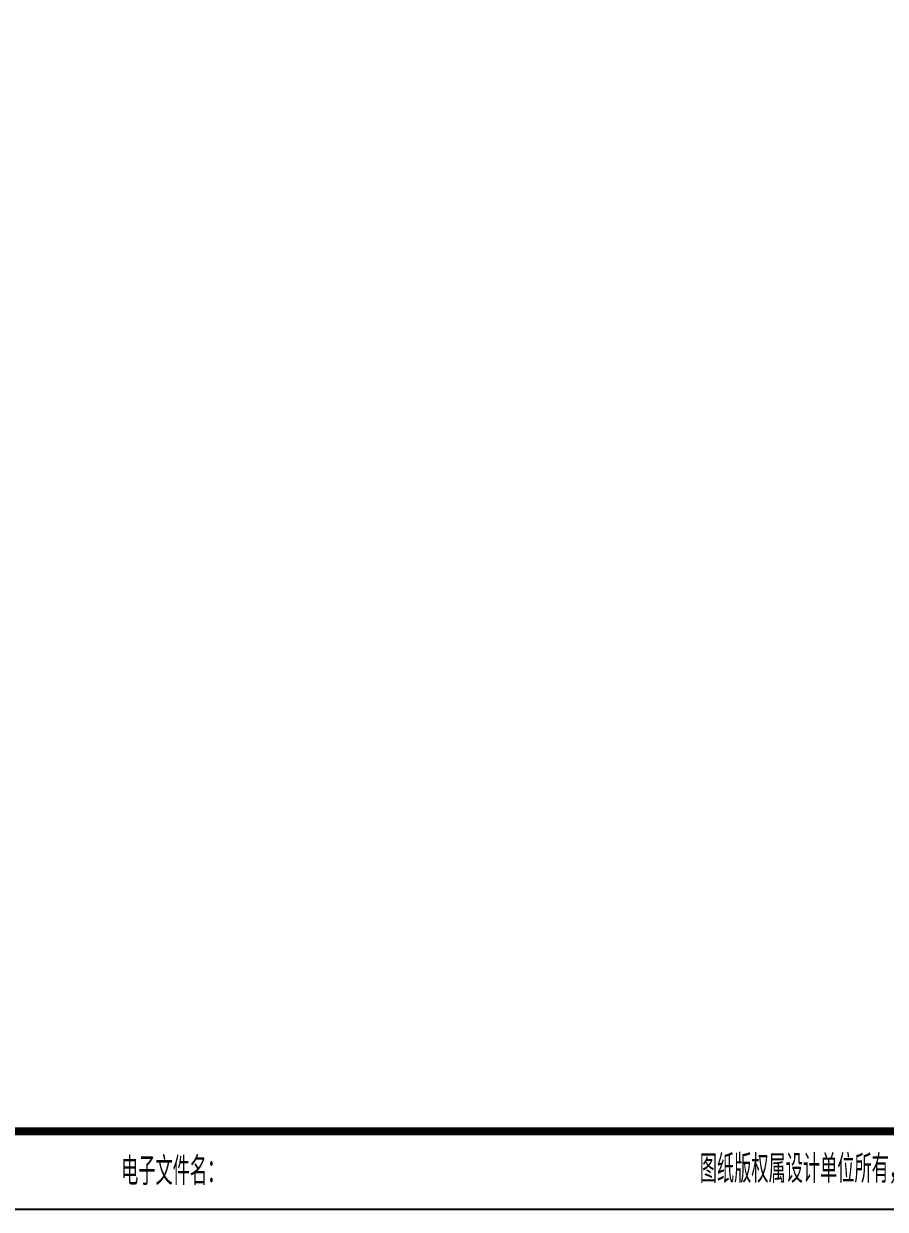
# Model space of a CAD drawing. Extents: x -1041549 to 749950, y -354245 to 17554.
# Drawn here: x -979217 to -968178, y -354245 to -339047 of the extents above; entities that cross this region are included whole.
import ezdxf

# ---------------------------------------------------------------- set-up
doc = ezdxf.new("R2010")
doc.units = 0
doc.header["$LTSCALE"] = 1000
doc.header["$MEASUREMENT"] = 0
doc.layers.add('14', color=1, linetype='Continuous')
doc.layers.add('PUB_TITLE', color=4, linetype='Continuous')
doc.styles.add('hztxt', font='romand_pkpm', dxfattribs={"bigfont": 'gbcbig'})

# ---------------------------------------------------------------- blocks, each defined once
blk = doc.blocks.new('$titleblk$00000212')
at = {"layer": '14', "style": 'hztxt', "width": 0.85}
for s, p in [('电子文件名：', (-198.31, 0.78)), ('图纸版权属设计单位所有，未经许可，外人及外单位不得翻印复制作为其他工程之用。', (-124.17, 1.07))]:
    blk.add_text(s, height=3.6, rotation=359.9997, dxfattribs=at).set_placement(p)
blk = doc.blocks.new('A$C664e5b13')
at = {"layer": 'PUB_TITLE', "xscale": 100, "yscale": 100, "zscale": 100}
blk.add_blockref('$titleblk$00000212', (19787, -51), dxfattribs=at)

msp = doc.modelspace()

# ---------------------------------------------------------------- linework, layer by layer
at = {"layer": 'PUB_TITLE'}
msp.add_lwpolyline([(-1041238.7, -354245), (-957138.7, -354245), (-957138.7, -294845), (-1041238.7, -294845)], close=True, dxfattribs=at)
at = {"layer": 'PUB_TITLE', "const_width": 100}
msp.add_lwpolyline([(-1038738.7, -353245), (-958138.7, -353245), (-958138.7, -295845), (-1038738.7, -295845)], close=True, dxfattribs=at)

# ---------------------------------------------------------------- block references
msp.add_blockref('A$C664e5b13', (-977925.4, -353962.1))

doc.saveas('drawing.dxf')
